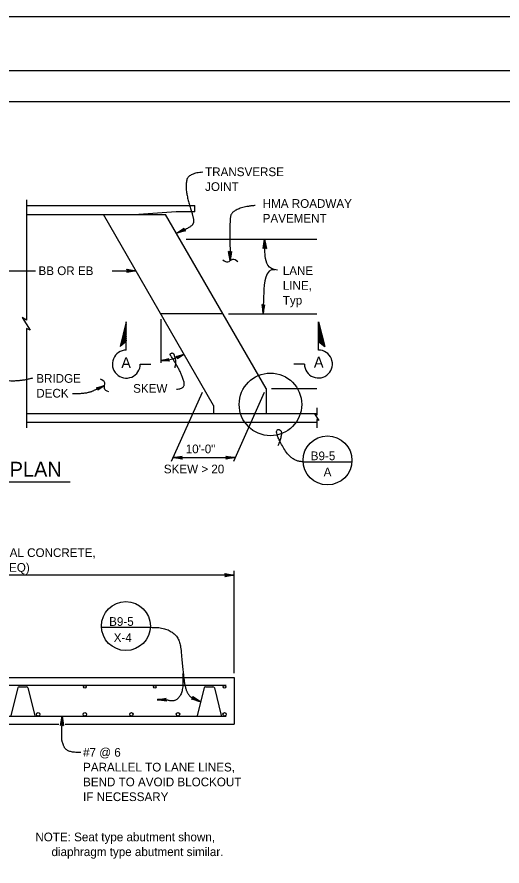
# Model space of a CAD drawing. Extents: x -893 to 867, y -474 to 712.
# Drawn here: x -502 to -111, y 29 to 712 of the extents above; entities that cross this region are included whole.
import ezdxf

# ---------------------------------------------------------------- set-up
doc = ezdxf.new("R2010")
doc.units = 0
for name, color, linetype in [('12 Coord Grid', 7, 'Continuous'), ('14 Ramp Anno', 7, 'Continuous'), ('212 Leaders and Dim Lines', 7, 'Continuous'), ('213 Rebar', 7, 'Continuous'), ('214 Text and Titles', 7, 'Continuous'), ('240 Concrete', 7, 'Continuous'), ('border_PLOTTING-ELEMENTS', 7, 'Continuous'), ('border_rw_22x34_Cut_Lines', 7, 'Continuous'), ('border_SHEET', 7, 'Continuous'), ('pp_PRESENTATION', 7, 'Continuous')]:
    doc.layers.add(name, color=color, linetype=linetype)

# ---------------------------------------------------------------- blocks, each defined once
blk = doc.blocks.new('TERMAG-E')
at = {"layer": '12 Coord Grid'}
for p, q in [((-14.420088, 1.268592), (-15.202128, 2.537184)), ((-15.202128, 2.537184), (0, 0)), ((0, 0), (-15.202128, -2.53992)), ((-14.81088, 1.902888), (0, 0)), ((0, 0), (-14.81088, -1.904712)), ((0, 0), (-14.420088, 1.268592)), ((-14.420088, 1.268592), (-13.638504, 0)), ((-14.420088, -1.270416), (0, 0)), ((-13.638504, 0), (-14.420088, -1.270416)), ((0, 0), (-14.029296, 0.634296)), ((-14.029296, -0.635208), (0, 0)), ((-13.638504, 0), (0, 0)), ((-14.420088, -1.270416), (-15.202128, -2.53992))]:
    blk.add_line(p, q, dxfattribs=at)

msp = doc.modelspace()

# ---------------------------------------------------------------- linework, layer by layer
at = {"layer": '14 Ramp Anno'}
for p, q in [((-271.63, 354.24), (-232.26, 354.24)), ((-433.92, 220.99), (-394.54, 220.99))]:
    msp.add_line(p, q, dxfattribs=at)
for centre in [(-251.97, 355.28), (-414.25, 222.03)]:
    msp.add_circle(centre, 19.69, dxfattribs=at)
at = {"layer": '212 Leaders and Dim Lines'}
for p, q in [((-585.4, 507.75), (-486.99, 507.75)), ((-425.29, 507.75), (-406.06, 507.75)), ((-386.07, 468.94), (-386.07, 433.63)), ((-386.07, 435.67), (-379.57, 437.26)), ((-379.87, 436.69), (-379.57, 437.26)), ((-373.77, 438.84), (-367.34, 440.69)), ((-373.23, 438.49), (-373.77, 438.84)), ((-373.5, 438.67), (-367.34, 440.69)), ((-367.34, 440.69), (-373.23, 438.49)), ((-373.23, 438.49), (-372.69, 438.14)), ((-367.34, 440.69), (-372.96, 438.32)), ((-367.34, 440.69), (-372.82, 436.85)), ((-372.76, 437.5), (-372.82, 436.85)), ((-367.34, 440.69), (-372.79, 437.17)), ((-372.76, 437.5), (-367.34, 440.69)), ((-372.69, 438.14), (-372.76, 437.5)), ((-372.72, 437.82), (-367.34, 440.69)), ((-372.69, 438.14), (-367.34, 440.69)), ((-386.07, 435.67), (-379.72, 436.98)), ((-379.87, 436.69), (-386.07, 435.67)), ((-380.01, 436.4), (-386.07, 435.67)), ((-380.16, 436.11), (-386.07, 435.67)), ((-386.07, 435.67), (-379.97, 435.85)), ((-379.4, 435.06), (-386.07, 435.67)), ((-386.07, 435.67), (-379.78, 435.59)), ((-379.59, 435.33), (-386.07, 435.67)), ((-380.16, 436.11), (-379.87, 436.69)), ((-379.78, 435.59), (-380.16, 436.11)), ((-379.78, 435.59), (-379.4, 435.06)), ((-437.87, 413.73), (-431.4, 415.46)), ((-437.33, 413.37), (-437.87, 413.73)), ((-437.6, 413.55), (-431.4, 415.46)), ((-431.4, 415.46), (-437.33, 413.37)), ((-437.33, 413.37), (-436.79, 413.01)), ((-431.4, 415.46), (-437.06, 413.19)), ((-431.4, 415.46), (-436.95, 411.73)), ((-436.87, 412.37), (-436.95, 411.73)), ((-431.4, 415.46), (-436.91, 412.05)), ((-436.87, 412.37), (-431.4, 415.46)), ((-436.79, 413.01), (-436.87, 412.37)), ((-436.83, 412.69), (-431.4, 415.46)), ((-436.79, 413.01), (-431.4, 415.46)), ((-352.85, 409.9), (-377.75, 354.29)), ((-302.83, 409.9), (-327.74, 354.29)), ((-376.32, 357.5), (-326.3, 357.5)), ((-327.14, 184.17), (-327.14, 266.47)), ((-327.14, 262.95), (-702.27, 262.95))]:
    msp.add_line(p, q, dxfattribs=at)
msp.add_arc((-386.07, 473.12), 37.45, 270, 300, dxfattribs=at)
for points, degree in [([(-352.26, 587.05), (-364.58, 586.35), (-366.37, 573.08), (-362.39, 558.42), (-358.97, 547.34), (-362.16, 542.55), (-373.5, 537.99)], 2), ([(-310.1, 560.33), (-329.17, 558.42), (-330.98, 543.82), (-330.18, 515.99)], 2), ([(-292.1, 508.37), (-300.38, 508.67), (-302.63, 520.9), (-302.38, 527.58), (-302.65, 533.14)], 3), ([(-336.23, 516.72), (-334.84, 515.45), (-332.08, 513.7), (-328.28, 518.28), (-325.52, 516.52), (-324.13, 515.25)], 3), ([(-294.4, 508.62), (-301.99, 510.07), (-303.81, 485.37), (-303.56, 478.68), (-303.83, 473.12)], 3), ([(-373.5, 412.61), (-365.66, 412.61), (-369.68, 425.79), (-377.19, 438.2), (-379.13, 440.89), (-376.09, 442.18), (-374.69, 437.44), (-373.88, 433.75), (-374.96, 429.86)], 2), ([(-489.33, 421.49), (-497.22, 419.12), (-513.37, 419.12), (-521.45, 420.8), (-529.53, 424.25), (-532.19, 426.22)], 2), ([(-428, 410.4), (-429.77, 411.06), (-432.58, 412.72), (-430.22, 418.2), (-433.03, 419.85), (-434.8, 420.52)], 3), ([(-457.26, 408.98), (-445.93, 408.98), (-436.99, 412.92), (-431.4, 415.46)], 2), ([(-271.63, 354.24), (-280.64, 353.96), (-293.27, 375.55), (-292.5, 381.29), (-287.43, 377.75), (-291.91, 366.95)], 2), ([(-394.54, 220.99), (-371.68, 221.6), (-368.4, 186.42), (-366.4, 170.26), (-360.49, 162.66), (-354.06, 161.26)], 2), ([(-368.58, 183.83), (-367.45, 170.79), (-373.99, 160.76), (-384.65, 163.29), (-389.09, 162.76)], 2), ([(-450.46, 120.38), (-461.68, 119.87), (-465.95, 129.46), (-465.79, 134.23), (-465.54, 149.4)], 2)]:
    msp.add_open_spline(points, degree=degree, dxfattribs=at)
at = {"layer": '213 Rebar'}
for p, q in [((-696, 174.41), (-333.4, 174.41)), ((-501.33, 172.36), (-506.89, 150.16)), ((-500.24, 173.22), (-494.19, 173.22)), ((-493.09, 172.36), (-487.54, 150.16)), ((-351.29, 172.36), (-356.84, 150.16)), ((-350.19, 173.22), (-344.14, 173.22)), ((-343.04, 172.36), (-337.49, 150.16)), ((-696, 149.4), (-333.4, 149.4))]:
    msp.add_line(p, q, dxfattribs=at)
for centre, radius in [((-447.31, 173.13), 1.09), ((-391.05, 173.13), 1.09), ((-334.78, 173.13), 1.09), ((-484.83, 151.03), 1.37), ((-447.31, 151.03), 1.37), ((-409.8, 151.03), 1.37), ((-372.29, 151.03), 1.37), ((-334.78, 151.03), 1.37)]:
    msp.add_circle(centre, radius, dxfattribs=at)
for centre, start, end in [((-500.24, 172.09), 90, 165.96376), ((-494.19, 172.09), 14.03624, 90), ((-350.19, 172.09), 90, 165.96376), ((-344.14, 172.09), 14.03624, 90)]:
    msp.add_arc(centre, 1.13, start, end, dxfattribs=at)
at = {"layer": '214 Text and Titles'}
msp.add_line((-508.72, 338.02), (-459.06, 338.02), dxfattribs=at)
msp.add_circle((-297.86, 400.29), 25.16, dxfattribs=at)
at = {"layer": '240 Concrete'}
for p, q in [((-494.29, 560.24), (-358.79, 560.24)), ((-358.79, 555.23), (-358.79, 560.24)), ((-373.8, 555.23), (-403.81, 553.15)), ((-358.79, 555.23), (-373.8, 555.23)), ((-494.29, 553.15), (-382.25, 553.15)), ((-343.59, 399.56), (-432.27, 553.15)), ((-301.4, 413.1), (-382.25, 553.15)), ((-365.75, 533.14), (-260.52, 533.14)), ((-336.05, 473.12), (-386.07, 473.12)), ((-331.71, 473.12), (-260.52, 473.12)), ((-301.4, 413.1), (-301.4, 393.1)), ((-296.9, 413.1), (-260.52, 413.1)), ((-343.59, 399.56), (-343.59, 393.1)), ((-494.29, 393.1), (-260.52, 393.1)), ((-494.29, 386.01), (-260.52, 386.01)), ((-702.27, 180.66), (-327.14, 180.66)), ((-327.14, 180.66), (-327.14, 143.15)), ((-702.27, 143.15), (-468.25, 143.15)), ((-463.15, 143.15), (-327.14, 143.15))]:
    msp.add_line(p, q, dxfattribs=at)
for points in [[(-494.29, 564.74), (-494.29, 468.05), (-497.81, 470.28), (-491.27, 459.93), (-494.29, 461.31), (-494.29, 381.51)], [(-260.52, 397.6), (-260.52, 391.55), (-262.29, 392.67), (-259.02, 387.49), (-260.52, 388.18), (-260.52, 381.51)]]:
    msp.add_lwpolyline(points, dxfattribs=at)
at = {"layer": 'border_PLOTTING-ELEMENTS'}
for points in [[(-893.46, -474.04), (866.54, -474.04), (866.54, 711.96), (-893.46, 711.96)], [(-863.46, 668.96), (836.54, 668.96), (836.54, -431.04), (-863.46, -431.04)]]:
    msp.add_lwpolyline(points, close=True, dxfattribs=at)
at = {"layer": 'border_rw_22x34_Cut_Lines'}
msp.add_lwpolyline([(-863.46, 668.96), (836.54, 668.96), (836.54, -431.04), (-863.46, -431.04)], close=True, dxfattribs=at)
at = {"layer": 'border_SHEET'}
msp.add_line((-813.46, 643.96), (811.54, 643.96), dxfattribs=at)
at = {"layer": 'pp_PRESENTATION'}
for p, q in [((-413.89, 466.78), (-418.96, 446.89)), ((-413.89, 465.15), (-418.43, 447.31)), ((-413.89, 443.99), (-413.89, 466.78)), ((-259.25, 466.83), (-254.18, 446.93)), ((-259.25, 444.04), (-259.25, 466.83)), ((-259.25, 465.19), (-254.7, 447.36)), ((-413.89, 463.51), (-417.91, 447.74)), ((-413.89, 461.87), (-417.38, 448.16)), ((-413.89, 460.24), (-416.86, 448.59)), ((-413.89, 458.6), (-416.33, 449.02)), ((-259.25, 463.56), (-255.23, 447.79)), ((-259.25, 461.92), (-255.75, 448.21)), ((-259.25, 460.29), (-256.28, 448.64)), ((-259.25, 458.65), (-256.8, 449.06)), ((-413.89, 451), (-418.96, 446.89)), ((-413.89, 456.97), (-415.8, 449.44)), ((-413.89, 455.33), (-415.28, 449.87)), ((-413.89, 453.69), (-414.75, 450.29)), ((-413.89, 452.06), (-414.23, 450.72)), ((-259.25, 457.01), (-257.33, 449.49)), ((-259.25, 455.38), (-257.86, 449.91)), ((-259.25, 453.74), (-258.38, 450.34)), ((-259.25, 452.1), (-258.91, 450.77)), ((-259.25, 451.04), (-254.18, 446.93)), ((-402.64, 432.74), (-394.08, 432.74)), ((-270.5, 432.79), (-279.06, 432.79)), ((-279.03, 432.74), (-279.03, 432.74))]:
    msp.add_line(p, q, dxfattribs=at)
for centre, start, end in [((-413.89, 432.74), 90.00004, 0.00053), ((-259.25, 432.79), 179.99947, 89.99996)]:
    msp.add_arc(centre, 11.25, start, end, dxfattribs=at)

# ---------------------------------------------------------------- block references
at = {"layer": '212 Leaders and Dim Lines'}
for p, xscale, yscale, rotation in [((-373.5, 537.99), 0.48733249653871397, 0.48823598816172786, -156.01143888733327), ((-302.65, 533.14), 0.48733249653871413, 0.4882359881617281, 91.95058999495207), ((-330.18, 515.99), 0.4873324965387141, 0.48823598816172814, -88.73723708072832), ((-303.83, 473.12), 0.4873324965387139, -0.48823598816172803, -91.71651255681002), ((-376.32, 357.5), 0.48733249653871397, 0.48823598816172803, 180), ((-389.09, 162.76), 0.4873324965387141, 0.48823598816172786, -179.4321088639817), ((-354.06, 161.26), 0.4873324965387138, 0.4882359881617277, -23.49121447566338), ((-465.54, 149.4), 0.4873324965387139, 0.48823598816172775, 89.06078472148819)]:
    msp.add_blockref('TERMAG-E', p, dxfattribs=dict(at, xscale=xscale, yscale=yscale, rotation=rotation))
at = {"layer": '212 Leaders and Dim Lines', "xscale": 0.48733249653871397, "yscale": 0.48823598816172803}
for p in [(-406.06, 507.75), (-326.3, 357.5), (-327.14, 262.95)]:
    msp.add_blockref('TERMAG-E', p, dxfattribs=at)

# ---------------------------------------------------------------- texts
at = {"layer": '14 Ramp Anno'}
for s, p in [('B9-5', (-265.44, 355.43)), ('A', (-255.05, 342.45)), ('B9-5', (-427.73, 222.17)), ('X-4', (-424.05, 209.2))]:
    msp.add_text(s, height=7, dxfattribs=at).set_placement(p)
at = {"layer": '214 Text and Titles'}
for s, height, p in [('TRANSVERSE ', 7, (-350.47, 583.91)), ('JOINT', 7, (-350.47, 572.01)), ('HMA ROADWAY', 7, (-304.1, 558.41)), ('PAVEMENT', 7, (-304.1, 546.51)), ('BB OR EB', 7, (-484.59, 504.32)), ('LANE ', 7, (-287.93, 504.39)), ('LINE, ', 7, (-287.93, 492.49)), ('Typ', 7, (-287.93, 480.59)), ('BRIDGE ', 7, (-486.37, 417.71)), ('SKEW', 7, (-408.39, 409.68)), ('DECK', 7, (-486.37, 405.81)), ('10\'-0" ', 7, (-366.07, 361.01)), ('PLAN', 12.005, (-507.81, 342.13)), ('SKEW > 20', 7, (-383.7, 344.85)), ('PAY LIMITS FOR STRUCTURAL CONCRETE, ', 7, (-635.71, 277.55)), ('      APPROACH SLAB (TYPE EQ)', 7, (-635.71, 265.65)), ('#7 @ 6', 7, (-448.69, 116.93)), ('PARALLEL TO LANE LINES,', 7, (-448.69, 105.03)), ('BEND TO AVOID BLOCKOUT', 7, (-448.69, 93.13)), ('IF NECESSARY', 7, (-448.69, 81.23)), ('NOTE: Seat type abutment shown,', 7, (-487.11, 48.87)), ('     diaphragm type abutment similar.', 7, (-487.11, 36.97))]:
    msp.add_text(s, height=height, dxfattribs=at).set_placement(p)
at = {"layer": 'pp_PRESENTATION'}
for p in [(-417.96, 429.47), (-262.92, 429.89)]:
    msp.add_text('A', height=8.75, dxfattribs=at).set_placement(p)

doc.saveas('drawing.dxf')
